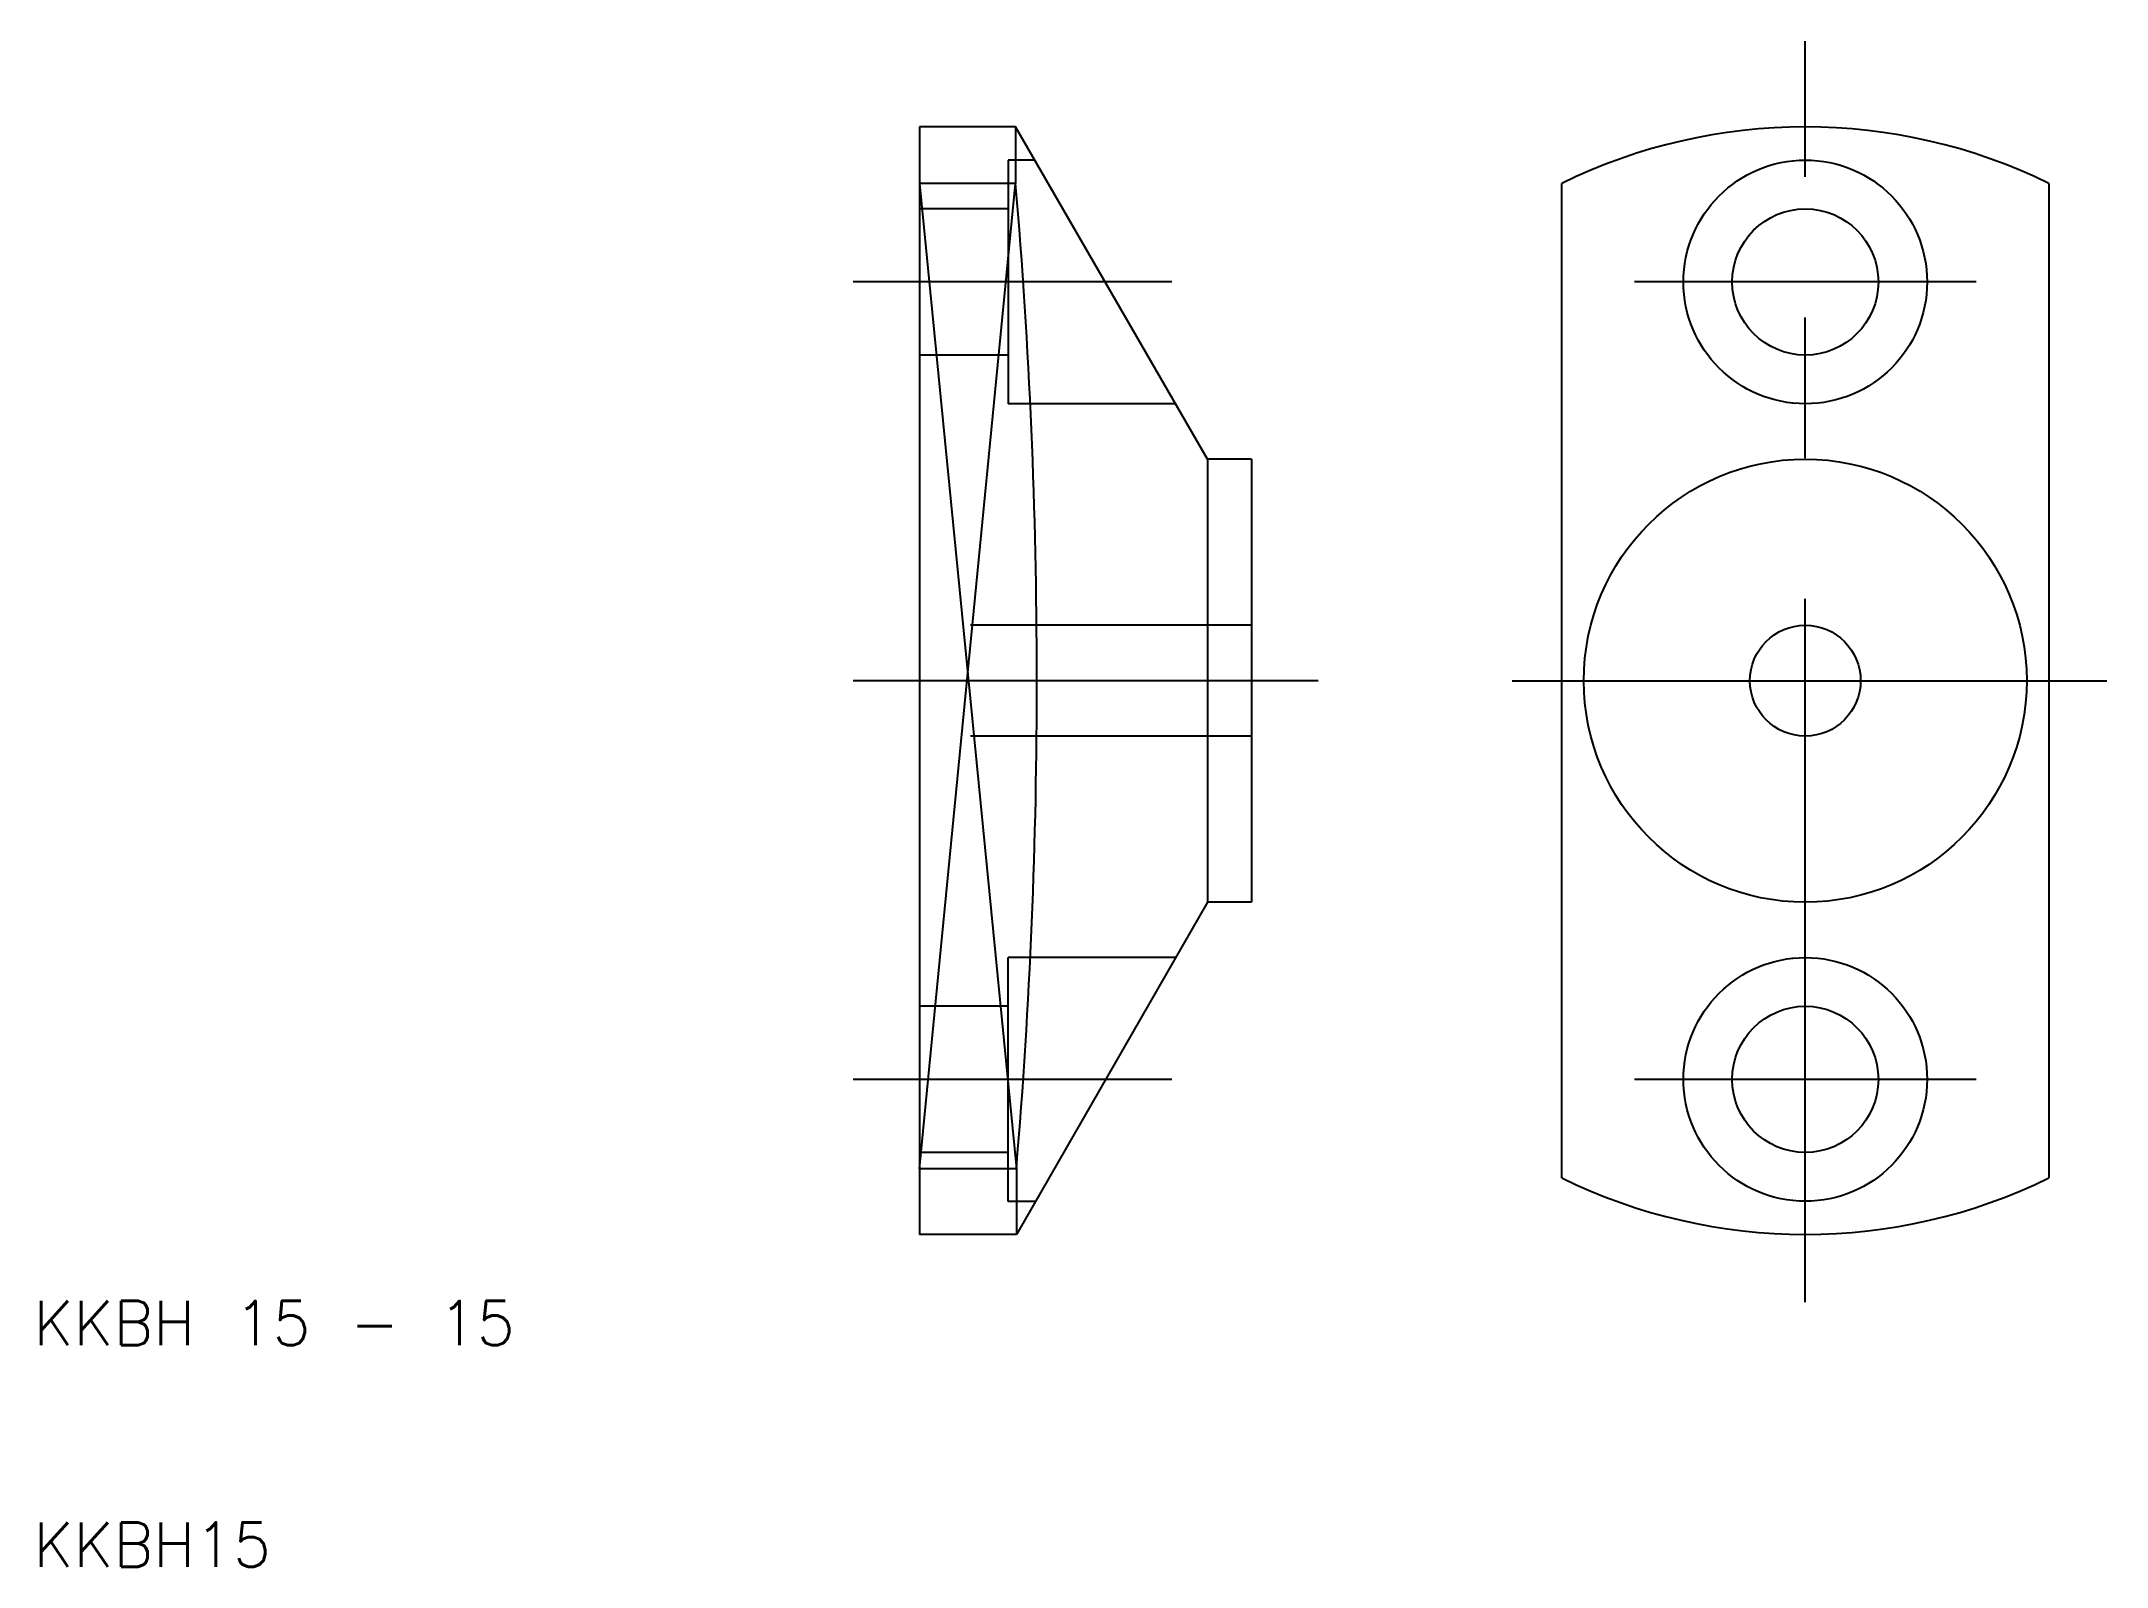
# Model space of a CAD drawing. Extents: x 10.3 to 103.6, y 10 to 78.9.
import ezdxf

# ---------------------------------------------------------------- set-up
doc = ezdxf.new("R2010")
doc.units = 0
doc.linetypes.add('CENTER', pattern=[50.8, 31.75, -6.35, 6.35, -6.35])
doc.linetypes.add('DASHED', pattern=[19.05, 12.7, -6.35])
doc.layers.get('0').update_dxf_attribs({"linetype": 'CONTINUOUS'})
doc.layers.add('CENTER', color=1, linetype='CENTER')
doc.styles.get("Standard").update_dxf_attribs({"font": 'txt.shx'})

msp = doc.modelspace()

# ---------------------------------------------------------------- linework, layer by layer
for p, q in [((50, 75), (50, 25)), ((54.34, 75), (50, 75)), ((54.34, 75), (54.34, 72.45)), ((63, 60), (54.34, 75)), ((54.34, 72.45), (50, 72.45)), ((79, 27.55), (79, 72.45)), ((101, 72.45), (101, 27.55)), ((65, 60), (63, 60)), ((63, 60), (63, 40)), ((65, 60), (65, 40)), ((63, 40), (54.375, 25)), ((65, 40), (63, 40)), ((54.375, 27.968), (50, 27.968)), ((54.375, 27.968), (54.375, 25)), ((54.375, 25), (50, 25))]:
    msp.add_line(p, q)
at = {"color": 3, "linetype": 'DASHED'}
for p, q in [((54, 73.5), (54, 62.5)), ((55.206, 73.5), (54, 73.5)), ((54, 71.3), (50, 71.3)), ((54, 64.7), (50, 64.7)), ((61.557, 62.5), (54, 62.5)), ((65, 52.5), (50, 52.5)), ((65, 47.5), (50, 47.5)), ((54, 26.494), (54, 37.505)), ((61.565, 37.505), (54, 37.505)), ((54, 35.3), (50, 35.3)), ((54, 28.7), (50, 28.7)), ((55.234, 26.494), (54, 26.494))]:
    msp.add_line(p, q, dxfattribs=at)
at = {"color": 3}
for p, q in [((50, 72.45), (54.375, 27.968)), ((50, 27.968), (54.34, 72.45))]:
    msp.add_line(p, q, dxfattribs=at)
for centre, radius in [((90, 68), 5.5), ((90, 68), 3.3), ((90, 50), 10), ((90, 50), 2.5), ((90, 32), 5.5), ((90, 32), 3.3)]:
    msp.add_circle(centre, radius)
for centre, radius, start, end in [((90, 50), 25, 63.89612, 116.10388), ((-207.231, 50), 262.532, 355.18604, 4.90554), ((90, 50), 25, 243.89612, 296.10388)]:
    msp.add_arc(centre, radius, start, end)
at = {"layer": 'CENTER'}
for p, q in [((90, 21.941), (90, 78.865)), ((61.4, 68), (47, 68)), ((97.712, 68), (82.288, 68)), ((68, 50), (47, 50)), ((76.765, 50), (103.611, 50)), ((61.4, 32), (47, 32)), ((97.712, 32), (82.288, 32))]:
    msp.add_line(p, q, dxfattribs=at)

# ---------------------------------------------------------------- texts
for s, p in [('KKBH 15 - 15', (10, 20)), ('KKBH15', (10, 10))]:
    msp.add_text(s, height=2).set_placement(p)

doc.saveas('drawing.dxf')
